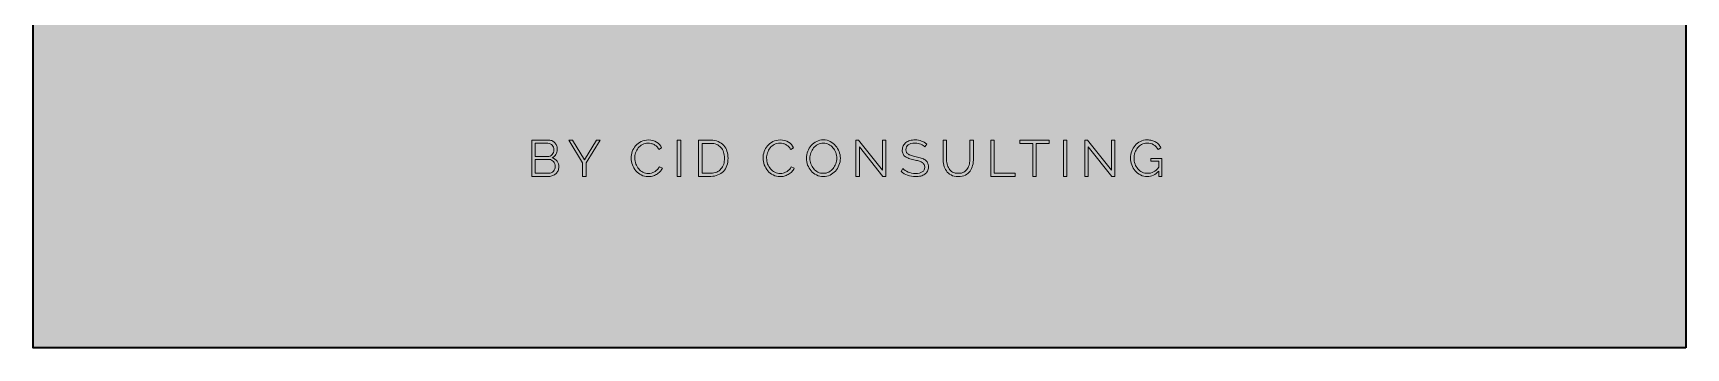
# Model space of a CAD drawing. Header units: centimetres. Extents: x -8 to 123, y -18 to 6.
# Drawn here: x 77.89 to 90.87, y -10.38 to -7.92 of the extents above; entities that cross this region are included whole.
import ezdxf

# ---------------------------------------------------------------- set-up
doc = ezdxf.new("R2010")
doc.units = ezdxf.units.CM
doc.header["$MEASUREMENT"] = 0
doc.layers.add('Layer 1', color=7, linetype='Continuous', lineweight=0)

# ---------------------------------------------------------------- blocks, each defined once
blk = doc.blocks.new('Block_22')
at = {"layer": 'Layer 1', "true_color": 0xf8f8f8, "transparency": 33554687}
h = blk.add_hatch(color=7, dxfattribs=at)
h.dxf.hatch_style = 2
edge = h.paths.add_edge_path()
edge.add_spline(control_points=[(81.99, -8.962), (81.99, -8.955), (81.989, -8.948), (81.987, -8.942), (81.984, -8.935), (81.981, -8.929), (81.976, -8.924), (81.972, -8.919), (81.967, -8.915), (81.961, -8.912), (81.955, -8.909), (81.948, -8.908), (81.941, -8.908), (81.941, -8.908), (81.833, -8.908), (81.833, -8.908), (81.833, -8.908), (81.833, -9.015), (81.833, -9.015), (81.833, -9.015), (81.939, -9.015), (81.939, -9.015), (81.946, -9.015), (81.953, -9.014), (81.959, -9.011), (81.965, -9.008), (81.971, -9.004), (81.975, -8.999), (81.98, -8.994), (81.984, -8.988), (81.986, -8.982), (81.989, -8.975), (81.99, -8.969), (81.99, -8.962)], knot_values=[0, 0, 0, 0, 1, 1, 1, 2, 2, 2, 3, 3, 3, 4, 4, 4, 5, 5, 5, 6, 6, 6, 7, 7, 7, 8, 8, 8, 9, 9, 9, 10, 10, 10, 11, 11, 11, 11], degree=3, periodic=0)
edge = h.paths.add_edge_path()
edge.add_spline(control_points=[(81.833, -8.78), (81.833, -8.78), (81.833, -8.885), (81.833, -8.885), (81.833, -8.885), (81.93, -8.885), (81.93, -8.885), (81.937, -8.885), (81.944, -8.884), (81.95, -8.881), (81.956, -8.878), (81.961, -8.874), (81.965, -8.869), (81.97, -8.864), (81.973, -8.859), (81.975, -8.852), (81.978, -8.846), (81.979, -8.84), (81.979, -8.833), (81.979, -8.826), (81.978, -8.819), (81.976, -8.812), (81.973, -8.806), (81.97, -8.8), (81.966, -8.796), (81.962, -8.791), (81.957, -8.787), (81.951, -8.785), (81.946, -8.782), (81.939, -8.78), (81.933, -8.78), (81.933, -8.78), (81.833, -8.78), (81.833, -8.78)], knot_values=[0, 0, 0, 0, 1, 1, 1, 2, 2, 2, 3, 3, 3, 4, 4, 4, 5, 5, 5, 6, 6, 6, 7, 7, 7, 8, 8, 8, 9, 9, 9, 10, 10, 10, 11, 11, 11, 11], degree=3, periodic=0)
edge = h.paths.add_edge_path()
edge.add_spline(control_points=[(82.018, -8.966), (82.018, -8.977), (82.016, -8.987), (82.012, -8.996), (82.008, -9.005), (82.002, -9.012), (81.995, -9.019), (81.987, -9.026), (81.979, -9.031), (81.969, -9.034), (81.96, -9.038), (81.95, -9.04), (81.939, -9.04), (81.939, -9.04), (81.805, -9.04), (81.805, -9.04), (81.805, -9.04), (81.805, -8.756), (81.805, -8.756), (81.805, -8.756), (81.941, -8.756), (81.941, -8.756), (81.951, -8.756), (81.96, -8.758), (81.968, -8.762), (81.976, -8.767), (81.983, -8.772), (81.989, -8.779), (81.994, -8.786), (81.999, -8.794), (82.002, -8.802), (82.005, -8.811), (82.006, -8.82), (82.006, -8.828), (82.006, -8.843), (82.003, -8.856), (81.995, -8.868), (81.988, -8.88), (81.978, -8.888), (81.965, -8.894), (81.982, -8.899), (81.995, -8.908), (82.004, -8.921), (82.013, -8.934), (82.018, -8.949), (82.018, -8.966)], knot_values=[0, 0, 0, 0, 1, 1, 1, 2, 2, 2, 3, 3, 3, 4, 4, 4, 5, 5, 5, 6, 6, 6, 7, 7, 7, 8, 8, 8, 9, 9, 9, 10, 10, 10, 11, 11, 11, 12, 12, 12, 13, 13, 13, 14, 14, 14, 15, 15, 15, 15], degree=3, periodic=0)
h = blk.add_hatch(color=7, dxfattribs=at)
h.dxf.hatch_style = 2
edge = h.paths.add_edge_path()
edge.add_spline(control_points=[(82.126, -8.756), (82.126, -8.756), (82.219, -8.909), (82.219, -8.909), (82.219, -8.909), (82.313, -8.756), (82.313, -8.756), (82.313, -8.756), (82.343, -8.756), (82.343, -8.756), (82.343, -8.756), (82.233, -8.934), (82.233, -8.934), (82.233, -8.934), (82.233, -9.04), (82.233, -9.04), (82.233, -9.04), (82.205, -9.04), (82.205, -9.04), (82.205, -9.04), (82.205, -8.933), (82.205, -8.933), (82.205, -8.933), (82.096, -8.756), (82.096, -8.756), (82.096, -8.756), (82.126, -8.756), (82.126, -8.756)], knot_values=[0, 0, 0, 0, 1, 1, 1, 2, 2, 2, 3, 3, 3, 4, 4, 4, 5, 5, 5, 6, 6, 6, 7, 7, 7, 8, 8, 8, 9, 9, 9, 9], degree=3, periodic=0)
h = blk.add_hatch(color=7, dxfattribs=at)
h.dxf.hatch_style = 2
edge = h.paths.add_edge_path()
edge.add_spline(control_points=[(82.586, -8.896), (82.586, -8.879), (82.589, -8.862), (82.595, -8.845), (82.601, -8.828), (82.61, -8.813), (82.621, -8.8), (82.633, -8.786), (82.647, -8.775), (82.664, -8.767), (82.68, -8.759), (82.699, -8.754), (82.721, -8.754), (82.746, -8.754), (82.768, -8.76), (82.785, -8.772), (82.803, -8.783), (82.817, -8.798), (82.825, -8.816), (82.825, -8.816), (82.803, -8.83), (82.803, -8.83), (82.798, -8.821), (82.793, -8.813), (82.787, -8.806), (82.78, -8.8), (82.773, -8.795), (82.766, -8.791), (82.758, -8.787), (82.751, -8.784), (82.743, -8.782), (82.735, -8.78), (82.727, -8.78), (82.719, -8.78), (82.702, -8.78), (82.687, -8.783), (82.674, -8.79), (82.661, -8.797), (82.65, -8.806), (82.641, -8.817), (82.632, -8.828), (82.625, -8.841), (82.621, -8.855), (82.616, -8.869), (82.614, -8.883), (82.614, -8.897), (82.614, -8.913), (82.617, -8.928), (82.622, -8.943), (82.628, -8.957), (82.635, -8.97), (82.645, -8.981), (82.654, -8.992), (82.665, -9.001), (82.678, -9.007), (82.691, -9.014), (82.705, -9.017), (82.72, -9.017), (82.728, -9.017), (82.736, -9.016), (82.745, -9.014), (82.753, -9.012), (82.761, -9.009), (82.769, -9.004), (82.777, -9), (82.784, -8.994), (82.791, -8.988), (82.798, -8.981), (82.803, -8.973), (82.808, -8.964), (82.808, -8.964), (82.831, -8.976), (82.831, -8.976), (82.826, -8.987), (82.82, -8.996), (82.812, -9.004), (82.803, -9.012), (82.794, -9.019), (82.784, -9.025), (82.774, -9.03), (82.763, -9.035), (82.752, -9.038), (82.741, -9.041), (82.73, -9.042), (82.719, -9.042), (82.699, -9.042), (82.681, -9.038), (82.665, -9.029), (82.649, -9.021), (82.635, -9.01), (82.623, -8.996), (82.611, -8.982), (82.602, -8.967), (82.596, -8.949), (82.589, -8.932), (82.586, -8.914), (82.586, -8.896)], knot_values=[0, 0, 0, 0, 1, 1, 1, 2, 2, 2, 3, 3, 3, 4, 4, 4, 5, 5, 5, 6, 6, 6, 7, 7, 7, 8, 8, 8, 9, 9, 9, 10, 10, 10, 11, 11, 11, 12, 12, 12, 13, 13, 13, 14, 14, 14, 15, 15, 15, 16, 16, 16, 17, 17, 17, 18, 18, 18, 19, 19, 19, 20, 20, 20, 21, 21, 21, 22, 22, 22, 23, 23, 23, 24, 24, 24, 25, 25, 25, 26, 26, 26, 27, 27, 27, 28, 28, 28, 29, 29, 29, 30, 30, 30, 31, 31, 31, 32, 32, 32, 32], degree=3, periodic=0)
h = blk.add_hatch(color=7, dxfattribs=at)
h.dxf.hatch_style = 2
edge = h.paths.add_edge_path()
edge.add_spline(control_points=[(82.948, -9.04), (82.948, -9.04), (82.948, -8.756), (82.948, -8.756), (82.948, -8.756), (82.975, -8.756), (82.975, -8.756), (82.975, -8.756), (82.975, -9.04), (82.975, -9.04), (82.975, -9.04), (82.948, -9.04), (82.948, -9.04)], knot_values=[0, 0, 0, 0, 1, 1, 1, 2, 2, 2, 3, 3, 3, 4, 4, 4, 4], degree=3, periodic=0)
h = blk.add_hatch(color=7, dxfattribs=at)
h.dxf.hatch_style = 2
edge = h.paths.add_edge_path()
edge.add_spline(control_points=[(83.319, -8.897), (83.319, -8.88), (83.316, -8.865), (83.311, -8.85), (83.307, -8.836), (83.3, -8.824), (83.29, -8.814), (83.281, -8.803), (83.27, -8.795), (83.257, -8.789), (83.243, -8.784), (83.228, -8.781), (83.211, -8.781), (83.211, -8.781), (83.142, -8.781), (83.142, -8.781), (83.142, -8.781), (83.142, -9.015), (83.142, -9.015), (83.142, -9.015), (83.211, -9.015), (83.211, -9.015), (83.228, -9.015), (83.244, -9.012), (83.257, -9.006), (83.271, -9), (83.282, -8.992), (83.291, -8.981), (83.3, -8.971), (83.307, -8.958), (83.312, -8.944), (83.316, -8.93), (83.319, -8.914), (83.319, -8.897)], knot_values=[0, 0, 0, 0, 1, 1, 1, 2, 2, 2, 3, 3, 3, 4, 4, 4, 5, 5, 5, 6, 6, 6, 7, 7, 7, 8, 8, 8, 9, 9, 9, 10, 10, 10, 11, 11, 11, 11], degree=3, periodic=0)
edge = h.paths.add_edge_path()
edge.add_spline(control_points=[(83.115, -9.04), (83.115, -9.04), (83.115, -8.756), (83.115, -8.756), (83.115, -8.756), (83.211, -8.756), (83.211, -8.756), (83.233, -8.756), (83.253, -8.76), (83.27, -8.767), (83.287, -8.775), (83.301, -8.785), (83.313, -8.798), (83.324, -8.81), (83.333, -8.825), (83.338, -8.842), (83.344, -8.86), (83.346, -8.878), (83.346, -8.897), (83.346, -8.919), (83.343, -8.938), (83.337, -8.956), (83.331, -8.973), (83.321, -8.988), (83.31, -9.001), (83.298, -9.013), (83.284, -9.023), (83.267, -9.029), (83.25, -9.036), (83.231, -9.04), (83.211, -9.04), (83.211, -9.04), (83.115, -9.04), (83.115, -9.04)], knot_values=[0, 0, 0, 0, 1, 1, 1, 2, 2, 2, 3, 3, 3, 4, 4, 4, 5, 5, 5, 6, 6, 6, 7, 7, 7, 8, 8, 8, 9, 9, 9, 10, 10, 10, 11, 11, 11, 11], degree=3, periodic=0)
h = blk.add_hatch(color=7, dxfattribs=at)
h.dxf.hatch_style = 2
edge = h.paths.add_edge_path()
edge.add_spline(control_points=[(83.621, -8.896), (83.621, -8.879), (83.624, -8.862), (83.63, -8.845), (83.636, -8.828), (83.645, -8.813), (83.656, -8.8), (83.668, -8.786), (83.682, -8.775), (83.699, -8.767), (83.716, -8.759), (83.735, -8.754), (83.756, -8.754), (83.781, -8.754), (83.803, -8.76), (83.821, -8.772), (83.838, -8.783), (83.852, -8.798), (83.86, -8.816), (83.86, -8.816), (83.838, -8.83), (83.838, -8.83), (83.834, -8.821), (83.828, -8.813), (83.822, -8.806), (83.815, -8.8), (83.808, -8.795), (83.801, -8.791), (83.794, -8.787), (83.786, -8.784), (83.778, -8.782), (83.77, -8.78), (83.762, -8.78), (83.754, -8.78), (83.737, -8.78), (83.722, -8.783), (83.709, -8.79), (83.696, -8.797), (83.685, -8.806), (83.676, -8.817), (83.667, -8.828), (83.661, -8.841), (83.656, -8.855), (83.651, -8.869), (83.649, -8.883), (83.649, -8.897), (83.649, -8.913), (83.652, -8.928), (83.657, -8.943), (83.663, -8.957), (83.67, -8.97), (83.68, -8.981), (83.689, -8.992), (83.7, -9.001), (83.713, -9.007), (83.726, -9.014), (83.74, -9.017), (83.755, -9.017), (83.763, -9.017), (83.772, -9.016), (83.78, -9.014), (83.788, -9.012), (83.797, -9.009), (83.804, -9.004), (83.812, -9), (83.819, -8.994), (83.826, -8.988), (83.833, -8.981), (83.838, -8.973), (83.843, -8.964), (83.843, -8.964), (83.866, -8.976), (83.866, -8.976), (83.862, -8.987), (83.855, -8.996), (83.847, -9.004), (83.839, -9.012), (83.829, -9.019), (83.819, -9.025), (83.809, -9.03), (83.798, -9.035), (83.787, -9.038), (83.776, -9.041), (83.765, -9.042), (83.754, -9.042), (83.734, -9.042), (83.717, -9.038), (83.7, -9.029), (83.684, -9.021), (83.67, -9.01), (83.658, -8.996), (83.647, -8.982), (83.638, -8.967), (83.631, -8.949), (83.625, -8.932), (83.621, -8.914), (83.621, -8.896)], knot_values=[0, 0, 0, 0, 1, 1, 1, 2, 2, 2, 3, 3, 3, 4, 4, 4, 5, 5, 5, 6, 6, 6, 7, 7, 7, 8, 8, 8, 9, 9, 9, 10, 10, 10, 11, 11, 11, 12, 12, 12, 13, 13, 13, 14, 14, 14, 15, 15, 15, 16, 16, 16, 17, 17, 17, 18, 18, 18, 19, 19, 19, 20, 20, 20, 21, 21, 21, 22, 22, 22, 23, 23, 23, 24, 24, 24, 25, 25, 25, 26, 26, 26, 27, 27, 27, 28, 28, 28, 29, 29, 29, 30, 30, 30, 31, 31, 31, 32, 32, 32, 32], degree=3, periodic=0)
h = blk.add_hatch(color=7, dxfattribs=at)
h.dxf.hatch_style = 2
edge = h.paths.add_edge_path()
edge.add_spline(control_points=[(83.989, -8.898), (83.989, -8.913), (83.992, -8.928), (83.997, -8.942), (84.002, -8.957), (84.009, -8.969), (84.019, -8.98), (84.028, -8.991), (84.039, -9), (84.052, -9.007), (84.065, -9.013), (84.079, -9.016), (84.095, -9.016), (84.111, -9.016), (84.125, -9.013), (84.138, -9.006), (84.151, -8.999), (84.162, -8.99), (84.171, -8.979), (84.18, -8.968), (84.187, -8.955), (84.192, -8.941), (84.197, -8.927), (84.2, -8.912), (84.2, -8.898), (84.2, -8.882), (84.197, -8.868), (84.192, -8.853), (84.187, -8.839), (84.179, -8.826), (84.17, -8.816), (84.161, -8.805), (84.15, -8.796), (84.137, -8.789), (84.124, -8.783), (84.11, -8.78), (84.095, -8.78), (84.079, -8.78), (84.064, -8.783), (84.051, -8.79), (84.038, -8.797), (84.027, -8.806), (84.018, -8.817), (84.009, -8.828), (84.002, -8.841), (83.997, -8.855), (83.992, -8.869), (83.989, -8.883), (83.989, -8.898)], knot_values=[0, 0, 0, 0, 1, 1, 1, 2, 2, 2, 3, 3, 3, 4, 4, 4, 5, 5, 5, 6, 6, 6, 7, 7, 7, 8, 8, 8, 9, 9, 9, 10, 10, 10, 11, 11, 11, 12, 12, 12, 13, 13, 13, 14, 14, 14, 15, 15, 15, 16, 16, 16, 16], degree=3, periodic=0)
edge = h.paths.add_edge_path()
edge.add_spline(control_points=[(84.095, -9.042), (84.075, -9.042), (84.057, -9.038), (84.04, -9.029), (84.024, -9.021), (84.01, -9.01), (83.998, -8.997), (83.987, -8.984), (83.978, -8.968), (83.971, -8.951), (83.965, -8.934), (83.962, -8.916), (83.962, -8.898), (83.962, -8.879), (83.965, -8.861), (83.972, -8.843), (83.979, -8.826), (83.988, -8.811), (84, -8.798), (84.012, -8.784), (84.026, -8.774), (84.042, -8.766), (84.058, -8.758), (84.076, -8.754), (84.095, -8.754), (84.115, -8.754), (84.133, -8.758), (84.149, -8.767), (84.165, -8.775), (84.179, -8.786), (84.191, -8.8), (84.203, -8.813), (84.212, -8.829), (84.218, -8.846), (84.224, -8.863), (84.228, -8.88), (84.228, -8.898), (84.228, -8.917), (84.224, -8.935), (84.217, -8.953), (84.211, -8.97), (84.201, -8.985), (84.189, -8.998), (84.178, -9.011), (84.163, -9.022), (84.147, -9.03), (84.131, -9.038), (84.113, -9.042), (84.095, -9.042)], knot_values=[0, 0, 0, 0, 1, 1, 1, 2, 2, 2, 3, 3, 3, 4, 4, 4, 5, 5, 5, 6, 6, 6, 7, 7, 7, 8, 8, 8, 9, 9, 9, 10, 10, 10, 11, 11, 11, 12, 12, 12, 13, 13, 13, 14, 14, 14, 15, 15, 15, 16, 16, 16, 16], degree=3, periodic=0)
h = blk.add_hatch(color=7, dxfattribs=at)
h.dxf.hatch_style = 2
edge = h.paths.add_edge_path()
edge.add_spline(control_points=[(84.377, -8.808), (84.377, -8.808), (84.377, -9.04), (84.377, -9.04), (84.377, -9.04), (84.349, -9.04), (84.349, -9.04), (84.349, -9.04), (84.349, -8.756), (84.349, -8.756), (84.349, -8.756), (84.371, -8.756), (84.371, -8.756), (84.371, -8.756), (84.559, -8.992), (84.559, -8.992), (84.559, -8.992), (84.559, -8.756), (84.559, -8.756), (84.559, -8.756), (84.586, -8.756), (84.586, -8.756), (84.586, -8.756), (84.586, -9.04), (84.586, -9.04), (84.586, -9.04), (84.562, -9.04), (84.562, -9.04), (84.562, -9.04), (84.377, -8.808), (84.377, -8.808)], knot_values=[0, 0, 0, 0, 1, 1, 1, 2, 2, 2, 3, 3, 3, 4, 4, 4, 5, 5, 5, 6, 6, 6, 7, 7, 7, 8, 8, 8, 9, 9, 9, 10, 10, 10, 10], degree=3, periodic=0)
h = blk.add_hatch(color=7, dxfattribs=at)
h.dxf.hatch_style = 2
edge = h.paths.add_edge_path()
edge.add_spline(control_points=[(84.892, -8.809), (84.884, -8.8), (84.874, -8.793), (84.86, -8.787), (84.847, -8.782), (84.832, -8.779), (84.815, -8.779), (84.79, -8.779), (84.771, -8.784), (84.76, -8.793), (84.748, -8.802), (84.743, -8.815), (84.743, -8.832), (84.743, -8.84), (84.744, -8.847), (84.747, -8.852), (84.75, -8.858), (84.755, -8.863), (84.762, -8.867), (84.768, -8.871), (84.776, -8.874), (84.786, -8.877), (84.796, -8.88), (84.808, -8.883), (84.822, -8.886), (84.837, -8.889), (84.851, -8.893), (84.863, -8.896), (84.875, -8.9), (84.885, -8.905), (84.893, -8.911), (84.902, -8.917), (84.908, -8.925), (84.913, -8.933), (84.917, -8.942), (84.92, -8.953), (84.92, -8.965), (84.92, -8.978), (84.917, -8.99), (84.912, -8.999), (84.907, -9.009), (84.9, -9.017), (84.891, -9.023), (84.882, -9.03), (84.871, -9.034), (84.859, -9.037), (84.846, -9.04), (84.832, -9.042), (84.818, -9.042), (84.773, -9.042), (84.735, -9.028), (84.704, -9.001), (84.704, -9.001), (84.718, -8.978), (84.718, -8.978), (84.728, -8.989), (84.742, -8.998), (84.759, -9.006), (84.777, -9.013), (84.797, -9.017), (84.818, -9.017), (84.841, -9.017), (84.859, -9.013), (84.871, -9.005), (84.884, -8.997), (84.89, -8.985), (84.89, -8.968), (84.89, -8.959), (84.889, -8.952), (84.885, -8.946), (84.881, -8.94), (84.876, -8.935), (84.869, -8.93), (84.862, -8.926), (84.853, -8.922), (84.842, -8.919), (84.831, -8.916), (84.819, -8.913), (84.805, -8.909), (84.79, -8.906), (84.777, -8.902), (84.765, -8.899), (84.754, -8.895), (84.745, -8.89), (84.737, -8.885), (84.73, -8.879), (84.724, -8.872), (84.72, -8.864), (84.716, -8.857), (84.714, -8.847), (84.714, -8.835), (84.714, -8.822), (84.717, -8.811), (84.722, -8.801), (84.727, -8.79), (84.734, -8.782), (84.743, -8.775), (84.751, -8.768), (84.762, -8.763), (84.774, -8.759), (84.787, -8.756), (84.8, -8.754), (84.815, -8.754), (84.834, -8.754), (84.851, -8.757), (84.866, -8.763), (84.88, -8.768), (84.894, -8.776), (84.906, -8.787), (84.906, -8.787), (84.892, -8.809), (84.892, -8.809)], knot_values=[0, 0, 0, 0, 1, 1, 1, 2, 2, 2, 3, 3, 3, 4, 4, 4, 5, 5, 5, 6, 6, 6, 7, 7, 7, 8, 8, 8, 9, 9, 9, 10, 10, 10, 11, 11, 11, 12, 12, 12, 13, 13, 13, 14, 14, 14, 15, 15, 15, 16, 16, 16, 17, 17, 17, 18, 18, 18, 19, 19, 19, 20, 20, 20, 21, 21, 21, 22, 22, 22, 23, 23, 23, 24, 24, 24, 25, 25, 25, 26, 26, 26, 27, 27, 27, 28, 28, 28, 29, 29, 29, 30, 30, 30, 31, 31, 31, 32, 32, 32, 33, 33, 33, 34, 34, 34, 35, 35, 35, 36, 36, 36, 37, 37, 37, 37], degree=3, periodic=0)
h = blk.add_hatch(color=7, dxfattribs=at)
h.dxf.hatch_style = 2
edge = h.paths.add_edge_path()
edge.add_spline(control_points=[(85.153, -9.016), (85.171, -9.016), (85.186, -9.013), (85.197, -9.006), (85.209, -8.999), (85.219, -8.991), (85.226, -8.979), (85.233, -8.968), (85.238, -8.956), (85.241, -8.942), (85.243, -8.928), (85.245, -8.913), (85.245, -8.899), (85.245, -8.899), (85.245, -8.756), (85.245, -8.756), (85.245, -8.756), (85.273, -8.756), (85.273, -8.756), (85.273, -8.756), (85.273, -8.899), (85.273, -8.899), (85.273, -8.918), (85.271, -8.936), (85.266, -8.954), (85.262, -8.971), (85.255, -8.986), (85.246, -8.999), (85.236, -9.012), (85.224, -9.022), (85.209, -9.03), (85.194, -9.038), (85.175, -9.042), (85.153, -9.042), (85.131, -9.042), (85.112, -9.038), (85.097, -9.029), (85.081, -9.021), (85.069, -9.011), (85.06, -8.997), (85.05, -8.984), (85.044, -8.969), (85.04, -8.952), (85.036, -8.935), (85.034, -8.917), (85.034, -8.899), (85.034, -8.899), (85.034, -8.756), (85.034, -8.756), (85.034, -8.756), (85.061, -8.756), (85.061, -8.756), (85.061, -8.756), (85.061, -8.899), (85.061, -8.899), (85.061, -8.914), (85.063, -8.928), (85.066, -8.943), (85.069, -8.957), (85.074, -8.969), (85.081, -8.98), (85.088, -8.991), (85.097, -9), (85.109, -9.006), (85.121, -9.013), (85.135, -9.016), (85.153, -9.016)], knot_values=[0, 0, 0, 0, 1, 1, 1, 2, 2, 2, 3, 3, 3, 4, 4, 4, 5, 5, 5, 6, 6, 6, 7, 7, 7, 8, 8, 8, 9, 9, 9, 10, 10, 10, 11, 11, 11, 12, 12, 12, 13, 13, 13, 14, 14, 14, 15, 15, 15, 16, 16, 16, 17, 17, 17, 18, 18, 18, 19, 19, 19, 20, 20, 20, 21, 21, 21, 22, 22, 22, 22], degree=3, periodic=0)
h = blk.add_hatch(color=7, dxfattribs=at)
h.dxf.hatch_style = 2
edge = h.paths.add_edge_path()
edge.add_spline(control_points=[(85.408, -9.04), (85.408, -9.04), (85.408, -8.756), (85.408, -8.756), (85.408, -8.756), (85.435, -8.756), (85.435, -8.756), (85.435, -8.756), (85.435, -9.015), (85.435, -9.015), (85.435, -9.015), (85.599, -9.015), (85.599, -9.015), (85.599, -9.015), (85.599, -9.04), (85.599, -9.04), (85.599, -9.04), (85.408, -9.04), (85.408, -9.04)], knot_values=[0, 0, 0, 0, 1, 1, 1, 2, 2, 2, 3, 3, 3, 4, 4, 4, 5, 5, 5, 6, 6, 6, 6], degree=3, periodic=0)
h = blk.add_hatch(color=7, dxfattribs=at)
h.dxf.hatch_style = 2
edge = h.paths.add_edge_path()
edge.add_spline(control_points=[(85.867, -8.781), (85.867, -8.781), (85.766, -8.781), (85.766, -8.781), (85.766, -8.781), (85.766, -9.04), (85.766, -9.04), (85.766, -9.04), (85.738, -9.04), (85.738, -9.04), (85.738, -9.04), (85.738, -8.781), (85.738, -8.781), (85.738, -8.781), (85.637, -8.781), (85.637, -8.781), (85.637, -8.781), (85.637, -8.756), (85.637, -8.756), (85.637, -8.756), (85.867, -8.756), (85.867, -8.756), (85.867, -8.756), (85.867, -8.781), (85.867, -8.781)], knot_values=[0, 0, 0, 0, 1, 1, 1, 2, 2, 2, 3, 3, 3, 4, 4, 4, 5, 5, 5, 6, 6, 6, 7, 7, 7, 8, 8, 8, 8], degree=3, periodic=0)
h = blk.add_hatch(color=7, dxfattribs=at)
h.dxf.hatch_style = 2
edge = h.paths.add_edge_path()
edge.add_spline(control_points=[(85.979, -9.04), (85.979, -9.04), (85.979, -8.756), (85.979, -8.756), (85.979, -8.756), (86.006, -8.756), (86.006, -8.756), (86.006, -8.756), (86.006, -9.04), (86.006, -9.04), (86.006, -9.04), (85.979, -9.04), (85.979, -9.04)], knot_values=[0, 0, 0, 0, 1, 1, 1, 2, 2, 2, 3, 3, 3, 4, 4, 4, 4], degree=3, periodic=0)
h = blk.add_hatch(color=7, dxfattribs=at)
h.dxf.hatch_style = 2
edge = h.paths.add_edge_path()
edge.add_spline(control_points=[(86.174, -8.808), (86.174, -8.808), (86.174, -9.04), (86.174, -9.04), (86.174, -9.04), (86.146, -9.04), (86.146, -9.04), (86.146, -9.04), (86.146, -8.756), (86.146, -8.756), (86.146, -8.756), (86.168, -8.756), (86.168, -8.756), (86.168, -8.756), (86.355, -8.992), (86.355, -8.992), (86.355, -8.992), (86.355, -8.756), (86.355, -8.756), (86.355, -8.756), (86.383, -8.756), (86.383, -8.756), (86.383, -8.756), (86.383, -9.04), (86.383, -9.04), (86.383, -9.04), (86.359, -9.04), (86.359, -9.04), (86.359, -9.04), (86.174, -8.808), (86.174, -8.808)], knot_values=[0, 0, 0, 0, 1, 1, 1, 2, 2, 2, 3, 3, 3, 4, 4, 4, 5, 5, 5, 6, 6, 6, 7, 7, 7, 8, 8, 8, 9, 9, 9, 10, 10, 10, 10], degree=3, periodic=0)
h = blk.add_hatch(color=7, dxfattribs=at)
h.dxf.hatch_style = 2
edge = h.paths.add_edge_path()
edge.add_spline(control_points=[(86.728, -8.998), (86.702, -9.027), (86.671, -9.042), (86.637, -9.042), (86.618, -9.042), (86.601, -9.037), (86.584, -9.029), (86.568, -9.021), (86.554, -9.01), (86.542, -8.996), (86.531, -8.983), (86.521, -8.967), (86.515, -8.95), (86.508, -8.933), (86.505, -8.916), (86.505, -8.897), (86.505, -8.879), (86.508, -8.86), (86.515, -8.843), (86.521, -8.826), (86.53, -8.811), (86.542, -8.797), (86.553, -8.784), (86.567, -8.774), (86.583, -8.766), (86.599, -8.758), (86.617, -8.754), (86.636, -8.754), (86.65, -8.754), (86.662, -8.756), (86.673, -8.759), (86.685, -8.762), (86.695, -8.766), (86.704, -8.771), (86.713, -8.777), (86.721, -8.783), (86.727, -8.791), (86.734, -8.799), (86.739, -8.807), (86.744, -8.816), (86.744, -8.816), (86.722, -8.83), (86.722, -8.83), (86.713, -8.813), (86.701, -8.8), (86.686, -8.792), (86.671, -8.783), (86.654, -8.779), (86.635, -8.779), (86.62, -8.779), (86.605, -8.783), (86.593, -8.789), (86.58, -8.796), (86.569, -8.805), (86.56, -8.816), (86.552, -8.827), (86.545, -8.839), (86.54, -8.854), (86.535, -8.868), (86.533, -8.883), (86.533, -8.898), (86.533, -8.914), (86.535, -8.929), (86.541, -8.943), (86.546, -8.958), (86.554, -8.97), (86.563, -8.981), (86.573, -8.992), (86.584, -9), (86.597, -9.007), (86.61, -9.013), (86.624, -9.016), (86.639, -9.016), (86.656, -9.016), (86.671, -9.013), (86.686, -9.005), (86.7, -8.997), (86.714, -8.986), (86.728, -8.969), (86.728, -8.969), (86.728, -8.922), (86.728, -8.922), (86.728, -8.922), (86.665, -8.922), (86.665, -8.922), (86.665, -8.922), (86.665, -8.9), (86.665, -8.9), (86.665, -8.9), (86.752, -8.9), (86.752, -8.9), (86.752, -8.9), (86.752, -9.04), (86.752, -9.04), (86.752, -9.04), (86.728, -9.04), (86.728, -9.04), (86.728, -9.04), (86.728, -8.998), (86.728, -8.998)], knot_values=[0, 0, 0, 0, 1, 1, 1, 2, 2, 2, 3, 3, 3, 4, 4, 4, 5, 5, 5, 6, 6, 6, 7, 7, 7, 8, 8, 8, 9, 9, 9, 10, 10, 10, 11, 11, 11, 12, 12, 12, 13, 13, 13, 14, 14, 14, 15, 15, 15, 16, 16, 16, 17, 17, 17, 18, 18, 18, 19, 19, 19, 20, 20, 20, 21, 21, 21, 22, 22, 22, 23, 23, 23, 24, 24, 24, 25, 25, 25, 26, 26, 26, 27, 27, 27, 28, 28, 28, 29, 29, 29, 30, 30, 30, 31, 31, 31, 32, 32, 32, 33, 33, 33, 33], degree=3, periodic=0)
at = {"layer": 'Layer 1'}
for points, knots in [([(82.018, -8.966), (82.018, -8.977), (82.016, -8.987), (82.012, -8.996), (82.008, -9.005), (82.002, -9.012), (81.995, -9.019), (81.987, -9.026), (81.979, -9.031), (81.969, -9.034), (81.96, -9.038), (81.95, -9.04), (81.939, -9.04), (81.939, -9.04), (81.805, -9.04), (81.805, -9.04), (81.805, -9.04), (81.805, -8.756), (81.805, -8.756), (81.805, -8.756), (81.941, -8.756), (81.941, -8.756), (81.951, -8.756), (81.96, -8.758), (81.968, -8.762), (81.976, -8.767), (81.983, -8.772), (81.989, -8.779), (81.994, -8.786), (81.999, -8.794), (82.002, -8.802), (82.005, -8.811), (82.006, -8.82), (82.006, -8.828), (82.006, -8.843), (82.003, -8.856), (81.995, -8.868), (81.988, -8.88), (81.978, -8.888), (81.965, -8.894), (81.982, -8.899), (81.995, -8.908), (82.004, -8.921), (82.013, -8.934), (82.018, -8.949), (82.018, -8.966)], [0, 0, 0, 0, 1, 1, 1, 2, 2, 2, 3, 3, 3, 4, 4, 4, 5, 5, 5, 6, 6, 6, 7, 7, 7, 8, 8, 8, 9, 9, 9, 10, 10, 10, 11, 11, 11, 12, 12, 12, 13, 13, 13, 14, 14, 14, 15, 15, 15, 15]), ([(81.833, -8.78), (81.833, -8.78), (81.833, -8.885), (81.833, -8.885), (81.833, -8.885), (81.93, -8.885), (81.93, -8.885), (81.937, -8.885), (81.944, -8.884), (81.95, -8.881), (81.956, -8.878), (81.961, -8.874), (81.965, -8.869), (81.97, -8.864), (81.973, -8.859), (81.975, -8.852), (81.978, -8.846), (81.979, -8.84), (81.979, -8.833), (81.979, -8.826), (81.978, -8.819), (81.976, -8.812), (81.973, -8.806), (81.97, -8.8), (81.966, -8.796), (81.962, -8.791), (81.957, -8.787), (81.951, -8.785), (81.946, -8.782), (81.939, -8.78), (81.933, -8.78), (81.933, -8.78), (81.833, -8.78), (81.833, -8.78)], [0, 0, 0, 0, 1, 1, 1, 2, 2, 2, 3, 3, 3, 4, 4, 4, 5, 5, 5, 6, 6, 6, 7, 7, 7, 8, 8, 8, 9, 9, 9, 10, 10, 10, 11, 11, 11, 11]), ([(82.126, -8.756), (82.126, -8.756), (82.219, -8.909), (82.219, -8.909), (82.219, -8.909), (82.313, -8.756), (82.313, -8.756), (82.313, -8.756), (82.343, -8.756), (82.343, -8.756), (82.343, -8.756), (82.233, -8.934), (82.233, -8.934), (82.233, -8.934), (82.233, -9.04), (82.233, -9.04), (82.233, -9.04), (82.205, -9.04), (82.205, -9.04), (82.205, -9.04), (82.205, -8.933), (82.205, -8.933), (82.205, -8.933), (82.096, -8.756), (82.096, -8.756), (82.096, -8.756), (82.126, -8.756), (82.126, -8.756)], [0, 0, 0, 0, 1, 1, 1, 2, 2, 2, 3, 3, 3, 4, 4, 4, 5, 5, 5, 6, 6, 6, 7, 7, 7, 8, 8, 8, 9, 9, 9, 9]), ([(82.586, -8.896), (82.586, -8.879), (82.589, -8.862), (82.595, -8.845), (82.601, -8.828), (82.61, -8.813), (82.621, -8.8), (82.633, -8.786), (82.647, -8.775), (82.664, -8.767), (82.68, -8.759), (82.699, -8.754), (82.721, -8.754), (82.746, -8.754), (82.768, -8.76), (82.785, -8.772), (82.803, -8.783), (82.817, -8.798), (82.825, -8.816), (82.825, -8.816), (82.803, -8.83), (82.803, -8.83), (82.798, -8.821), (82.793, -8.813), (82.787, -8.806), (82.78, -8.8), (82.773, -8.795), (82.766, -8.791), (82.758, -8.787), (82.751, -8.784), (82.743, -8.782), (82.735, -8.78), (82.727, -8.78), (82.719, -8.78), (82.702, -8.78), (82.687, -8.783), (82.674, -8.79), (82.661, -8.797), (82.65, -8.806), (82.641, -8.817), (82.632, -8.828), (82.625, -8.841), (82.621, -8.855), (82.616, -8.869), (82.614, -8.883), (82.614, -8.897), (82.614, -8.913), (82.617, -8.928), (82.622, -8.943), (82.628, -8.957), (82.635, -8.97), (82.645, -8.981), (82.654, -8.992), (82.665, -9.001), (82.678, -9.007), (82.691, -9.014), (82.705, -9.017), (82.72, -9.017), (82.728, -9.017), (82.736, -9.016), (82.745, -9.014), (82.753, -9.012), (82.761, -9.009), (82.769, -9.004), (82.777, -9), (82.784, -8.994), (82.791, -8.988), (82.798, -8.981), (82.803, -8.973), (82.808, -8.964), (82.808, -8.964), (82.831, -8.976), (82.831, -8.976), (82.826, -8.987), (82.82, -8.996), (82.812, -9.004), (82.803, -9.012), (82.794, -9.019), (82.784, -9.025), (82.774, -9.03), (82.763, -9.035), (82.752, -9.038), (82.741, -9.041), (82.73, -9.042), (82.719, -9.042), (82.699, -9.042), (82.681, -9.038), (82.665, -9.029), (82.649, -9.021), (82.635, -9.01), (82.623, -8.996), (82.611, -8.982), (82.602, -8.967), (82.596, -8.949), (82.589, -8.932), (82.586, -8.914), (82.586, -8.896)], [0, 0, 0, 0, 1, 1, 1, 2, 2, 2, 3, 3, 3, 4, 4, 4, 5, 5, 5, 6, 6, 6, 7, 7, 7, 8, 8, 8, 9, 9, 9, 10, 10, 10, 11, 11, 11, 12, 12, 12, 13, 13, 13, 14, 14, 14, 15, 15, 15, 16, 16, 16, 17, 17, 17, 18, 18, 18, 19, 19, 19, 20, 20, 20, 21, 21, 21, 22, 22, 22, 23, 23, 23, 24, 24, 24, 25, 25, 25, 26, 26, 26, 27, 27, 27, 28, 28, 28, 29, 29, 29, 30, 30, 30, 31, 31, 31, 32, 32, 32, 32]), ([(82.948, -9.04), (82.948, -9.04), (82.948, -8.756), (82.948, -8.756), (82.948, -8.756), (82.975, -8.756), (82.975, -8.756), (82.975, -8.756), (82.975, -9.04), (82.975, -9.04), (82.975, -9.04), (82.948, -9.04), (82.948, -9.04)], [0, 0, 0, 0, 1, 1, 1, 2, 2, 2, 3, 3, 3, 4, 4, 4, 4]), ([(83.115, -9.04), (83.115, -9.04), (83.115, -8.756), (83.115, -8.756), (83.115, -8.756), (83.211, -8.756), (83.211, -8.756), (83.233, -8.756), (83.253, -8.76), (83.27, -8.767), (83.287, -8.775), (83.301, -8.785), (83.313, -8.798), (83.324, -8.81), (83.333, -8.825), (83.338, -8.842), (83.344, -8.86), (83.346, -8.878), (83.346, -8.897), (83.346, -8.919), (83.343, -8.938), (83.337, -8.956), (83.331, -8.973), (83.321, -8.988), (83.31, -9.001), (83.298, -9.013), (83.284, -9.023), (83.267, -9.029), (83.25, -9.036), (83.231, -9.04), (83.211, -9.04), (83.211, -9.04), (83.115, -9.04), (83.115, -9.04)], [0, 0, 0, 0, 1, 1, 1, 2, 2, 2, 3, 3, 3, 4, 4, 4, 5, 5, 5, 6, 6, 6, 7, 7, 7, 8, 8, 8, 9, 9, 9, 10, 10, 10, 11, 11, 11, 11]), ([(83.319, -8.897), (83.319, -8.88), (83.316, -8.865), (83.311, -8.85), (83.307, -8.836), (83.3, -8.824), (83.29, -8.814), (83.281, -8.803), (83.27, -8.795), (83.257, -8.789), (83.243, -8.784), (83.228, -8.781), (83.211, -8.781), (83.211, -8.781), (83.142, -8.781), (83.142, -8.781), (83.142, -8.781), (83.142, -9.015), (83.142, -9.015), (83.142, -9.015), (83.211, -9.015), (83.211, -9.015), (83.228, -9.015), (83.244, -9.012), (83.257, -9.006), (83.271, -9), (83.282, -8.992), (83.291, -8.981), (83.3, -8.971), (83.307, -8.958), (83.312, -8.944), (83.316, -8.93), (83.319, -8.914), (83.319, -8.897)], [0, 0, 0, 0, 1, 1, 1, 2, 2, 2, 3, 3, 3, 4, 4, 4, 5, 5, 5, 6, 6, 6, 7, 7, 7, 8, 8, 8, 9, 9, 9, 10, 10, 10, 11, 11, 11, 11]), ([(83.621, -8.896), (83.621, -8.879), (83.624, -8.862), (83.63, -8.845), (83.636, -8.828), (83.645, -8.813), (83.656, -8.8), (83.668, -8.786), (83.682, -8.775), (83.699, -8.767), (83.716, -8.759), (83.735, -8.754), (83.756, -8.754), (83.781, -8.754), (83.803, -8.76), (83.821, -8.772), (83.838, -8.783), (83.852, -8.798), (83.86, -8.816), (83.86, -8.816), (83.838, -8.83), (83.838, -8.83), (83.834, -8.821), (83.828, -8.813), (83.822, -8.806), (83.815, -8.8), (83.808, -8.795), (83.801, -8.791), (83.794, -8.787), (83.786, -8.784), (83.778, -8.782), (83.77, -8.78), (83.762, -8.78), (83.754, -8.78), (83.737, -8.78), (83.722, -8.783), (83.709, -8.79), (83.696, -8.797), (83.685, -8.806), (83.676, -8.817), (83.667, -8.828), (83.661, -8.841), (83.656, -8.855), (83.651, -8.869), (83.649, -8.883), (83.649, -8.897), (83.649, -8.913), (83.652, -8.928), (83.657, -8.943), (83.663, -8.957), (83.67, -8.97), (83.68, -8.981), (83.689, -8.992), (83.7, -9.001), (83.713, -9.007), (83.726, -9.014), (83.74, -9.017), (83.755, -9.017), (83.763, -9.017), (83.772, -9.016), (83.78, -9.014), (83.788, -9.012), (83.797, -9.009), (83.804, -9.004), (83.812, -9), (83.819, -8.994), (83.826, -8.988), (83.833, -8.981), (83.838, -8.973), (83.843, -8.964), (83.843, -8.964), (83.866, -8.976), (83.866, -8.976), (83.862, -8.987), (83.855, -8.996), (83.847, -9.004), (83.839, -9.012), (83.829, -9.019), (83.819, -9.025), (83.809, -9.03), (83.798, -9.035), (83.787, -9.038), (83.776, -9.041), (83.765, -9.042), (83.754, -9.042), (83.734, -9.042), (83.717, -9.038), (83.7, -9.029), (83.684, -9.021), (83.67, -9.01), (83.658, -8.996), (83.647, -8.982), (83.638, -8.967), (83.631, -8.949), (83.625, -8.932), (83.621, -8.914), (83.621, -8.896)], [0, 0, 0, 0, 1, 1, 1, 2, 2, 2, 3, 3, 3, 4, 4, 4, 5, 5, 5, 6, 6, 6, 7, 7, 7, 8, 8, 8, 9, 9, 9, 10, 10, 10, 11, 11, 11, 12, 12, 12, 13, 13, 13, 14, 14, 14, 15, 15, 15, 16, 16, 16, 17, 17, 17, 18, 18, 18, 19, 19, 19, 20, 20, 20, 21, 21, 21, 22, 22, 22, 23, 23, 23, 24, 24, 24, 25, 25, 25, 26, 26, 26, 27, 27, 27, 28, 28, 28, 29, 29, 29, 30, 30, 30, 31, 31, 31, 32, 32, 32, 32]), ([(84.095, -9.042), (84.075, -9.042), (84.057, -9.038), (84.04, -9.029), (84.024, -9.021), (84.01, -9.01), (83.998, -8.997), (83.987, -8.984), (83.978, -8.968), (83.971, -8.951), (83.965, -8.934), (83.962, -8.916), (83.962, -8.898), (83.962, -8.879), (83.965, -8.861), (83.972, -8.843), (83.979, -8.826), (83.988, -8.811), (84, -8.798), (84.012, -8.784), (84.026, -8.774), (84.042, -8.766), (84.058, -8.758), (84.076, -8.754), (84.095, -8.754), (84.115, -8.754), (84.133, -8.758), (84.149, -8.767), (84.165, -8.775), (84.179, -8.786), (84.191, -8.8), (84.203, -8.813), (84.212, -8.829), (84.218, -8.846), (84.224, -8.863), (84.228, -8.88), (84.228, -8.898), (84.228, -8.917), (84.224, -8.935), (84.217, -8.953), (84.211, -8.97), (84.201, -8.985), (84.189, -8.998), (84.178, -9.011), (84.163, -9.022), (84.147, -9.03), (84.131, -9.038), (84.113, -9.042), (84.095, -9.042)], [0, 0, 0, 0, 1, 1, 1, 2, 2, 2, 3, 3, 3, 4, 4, 4, 5, 5, 5, 6, 6, 6, 7, 7, 7, 8, 8, 8, 9, 9, 9, 10, 10, 10, 11, 11, 11, 12, 12, 12, 13, 13, 13, 14, 14, 14, 15, 15, 15, 16, 16, 16, 16]), ([(83.989, -8.898), (83.989, -8.913), (83.992, -8.928), (83.997, -8.942), (84.002, -8.957), (84.009, -8.969), (84.019, -8.98), (84.028, -8.991), (84.039, -9), (84.052, -9.007), (84.065, -9.013), (84.079, -9.016), (84.095, -9.016), (84.111, -9.016), (84.125, -9.013), (84.138, -9.006), (84.151, -8.999), (84.162, -8.99), (84.171, -8.979), (84.18, -8.968), (84.187, -8.955), (84.192, -8.941), (84.197, -8.927), (84.2, -8.912), (84.2, -8.898), (84.2, -8.882), (84.197, -8.868), (84.192, -8.853), (84.187, -8.839), (84.179, -8.826), (84.17, -8.816), (84.161, -8.805), (84.15, -8.796), (84.137, -8.789), (84.124, -8.783), (84.11, -8.78), (84.095, -8.78), (84.079, -8.78), (84.064, -8.783), (84.051, -8.79), (84.038, -8.797), (84.027, -8.806), (84.018, -8.817), (84.009, -8.828), (84.002, -8.841), (83.997, -8.855), (83.992, -8.869), (83.989, -8.883), (83.989, -8.898)], [0, 0, 0, 0, 1, 1, 1, 2, 2, 2, 3, 3, 3, 4, 4, 4, 5, 5, 5, 6, 6, 6, 7, 7, 7, 8, 8, 8, 9, 9, 9, 10, 10, 10, 11, 11, 11, 12, 12, 12, 13, 13, 13, 14, 14, 14, 15, 15, 15, 16, 16, 16, 16]), ([(84.377, -8.808), (84.377, -8.808), (84.377, -9.04), (84.377, -9.04), (84.377, -9.04), (84.349, -9.04), (84.349, -9.04), (84.349, -9.04), (84.349, -8.756), (84.349, -8.756), (84.349, -8.756), (84.371, -8.756), (84.371, -8.756), (84.371, -8.756), (84.559, -8.992), (84.559, -8.992), (84.559, -8.992), (84.559, -8.756), (84.559, -8.756), (84.559, -8.756), (84.586, -8.756), (84.586, -8.756), (84.586, -8.756), (84.586, -9.04), (84.586, -9.04), (84.586, -9.04), (84.562, -9.04), (84.562, -9.04), (84.562, -9.04), (84.377, -8.808), (84.377, -8.808)], [0, 0, 0, 0, 1, 1, 1, 2, 2, 2, 3, 3, 3, 4, 4, 4, 5, 5, 5, 6, 6, 6, 7, 7, 7, 8, 8, 8, 9, 9, 9, 10, 10, 10, 10]), ([(84.892, -8.809), (84.884, -8.8), (84.874, -8.793), (84.86, -8.787), (84.847, -8.782), (84.832, -8.779), (84.815, -8.779), (84.79, -8.779), (84.771, -8.784), (84.76, -8.793), (84.748, -8.802), (84.743, -8.815), (84.743, -8.832), (84.743, -8.84), (84.744, -8.847), (84.747, -8.852), (84.75, -8.858), (84.755, -8.863), (84.762, -8.867), (84.768, -8.871), (84.776, -8.874), (84.786, -8.877), (84.796, -8.88), (84.808, -8.883), (84.822, -8.886), (84.837, -8.889), (84.851, -8.893), (84.863, -8.896), (84.875, -8.9), (84.885, -8.905), (84.893, -8.911), (84.902, -8.917), (84.908, -8.925), (84.913, -8.933), (84.917, -8.942), (84.92, -8.953), (84.92, -8.965), (84.92, -8.978), (84.917, -8.99), (84.912, -8.999), (84.907, -9.009), (84.9, -9.017), (84.891, -9.023), (84.882, -9.03), (84.871, -9.034), (84.859, -9.037), (84.846, -9.04), (84.832, -9.042), (84.818, -9.042), (84.773, -9.042), (84.735, -9.028), (84.704, -9.001), (84.704, -9.001), (84.718, -8.978), (84.718, -8.978), (84.728, -8.989), (84.742, -8.998), (84.759, -9.006), (84.777, -9.013), (84.797, -9.017), (84.818, -9.017), (84.841, -9.017), (84.859, -9.013), (84.871, -9.005), (84.884, -8.997), (84.89, -8.985), (84.89, -8.968), (84.89, -8.959), (84.889, -8.952), (84.885, -8.946), (84.881, -8.94), (84.876, -8.935), (84.869, -8.93), (84.862, -8.926), (84.853, -8.922), (84.842, -8.919), (84.831, -8.916), (84.819, -8.913), (84.805, -8.909), (84.79, -8.906), (84.777, -8.902), (84.765, -8.899), (84.754, -8.895), (84.745, -8.89), (84.737, -8.885), (84.73, -8.879), (84.724, -8.872), (84.72, -8.864), (84.716, -8.857), (84.714, -8.847), (84.714, -8.835), (84.714, -8.822), (84.717, -8.811), (84.722, -8.801), (84.727, -8.79), (84.734, -8.782), (84.743, -8.775), (84.751, -8.768), (84.762, -8.763), (84.774, -8.759), (84.787, -8.756), (84.8, -8.754), (84.815, -8.754), (84.834, -8.754), (84.851, -8.757), (84.866, -8.763), (84.88, -8.768), (84.894, -8.776), (84.906, -8.787), (84.906, -8.787), (84.892, -8.809), (84.892, -8.809)], [0, 0, 0, 0, 1, 1, 1, 2, 2, 2, 3, 3, 3, 4, 4, 4, 5, 5, 5, 6, 6, 6, 7, 7, 7, 8, 8, 8, 9, 9, 9, 10, 10, 10, 11, 11, 11, 12, 12, 12, 13, 13, 13, 14, 14, 14, 15, 15, 15, 16, 16, 16, 17, 17, 17, 18, 18, 18, 19, 19, 19, 20, 20, 20, 21, 21, 21, 22, 22, 22, 23, 23, 23, 24, 24, 24, 25, 25, 25, 26, 26, 26, 27, 27, 27, 28, 28, 28, 29, 29, 29, 30, 30, 30, 31, 31, 31, 32, 32, 32, 33, 33, 33, 34, 34, 34, 35, 35, 35, 36, 36, 36, 37, 37, 37, 37]), ([(85.153, -9.016), (85.171, -9.016), (85.186, -9.013), (85.197, -9.006), (85.209, -8.999), (85.219, -8.991), (85.226, -8.979), (85.233, -8.968), (85.238, -8.956), (85.241, -8.942), (85.243, -8.928), (85.245, -8.913), (85.245, -8.899), (85.245, -8.899), (85.245, -8.756), (85.245, -8.756), (85.245, -8.756), (85.273, -8.756), (85.273, -8.756), (85.273, -8.756), (85.273, -8.899), (85.273, -8.899), (85.273, -8.918), (85.271, -8.936), (85.266, -8.954), (85.262, -8.971), (85.255, -8.986), (85.246, -8.999), (85.236, -9.012), (85.224, -9.022), (85.209, -9.03), (85.194, -9.038), (85.175, -9.042), (85.153, -9.042), (85.131, -9.042), (85.112, -9.038), (85.097, -9.029), (85.081, -9.021), (85.069, -9.011), (85.06, -8.997), (85.05, -8.984), (85.044, -8.969), (85.04, -8.952), (85.036, -8.935), (85.034, -8.917), (85.034, -8.899), (85.034, -8.899), (85.034, -8.756), (85.034, -8.756), (85.034, -8.756), (85.061, -8.756), (85.061, -8.756), (85.061, -8.756), (85.061, -8.899), (85.061, -8.899), (85.061, -8.914), (85.063, -8.928), (85.066, -8.943), (85.069, -8.957), (85.074, -8.969), (85.081, -8.98), (85.088, -8.991), (85.097, -9), (85.109, -9.006), (85.121, -9.013), (85.135, -9.016), (85.153, -9.016)], [0, 0, 0, 0, 1, 1, 1, 2, 2, 2, 3, 3, 3, 4, 4, 4, 5, 5, 5, 6, 6, 6, 7, 7, 7, 8, 8, 8, 9, 9, 9, 10, 10, 10, 11, 11, 11, 12, 12, 12, 13, 13, 13, 14, 14, 14, 15, 15, 15, 16, 16, 16, 17, 17, 17, 18, 18, 18, 19, 19, 19, 20, 20, 20, 21, 21, 21, 22, 22, 22, 22]), ([(85.408, -9.04), (85.408, -9.04), (85.408, -8.756), (85.408, -8.756), (85.408, -8.756), (85.435, -8.756), (85.435, -8.756), (85.435, -8.756), (85.435, -9.015), (85.435, -9.015), (85.435, -9.015), (85.599, -9.015), (85.599, -9.015), (85.599, -9.015), (85.599, -9.04), (85.599, -9.04), (85.599, -9.04), (85.408, -9.04), (85.408, -9.04)], [0, 0, 0, 0, 1, 1, 1, 2, 2, 2, 3, 3, 3, 4, 4, 4, 5, 5, 5, 6, 6, 6, 6]), ([(85.867, -8.781), (85.867, -8.781), (85.766, -8.781), (85.766, -8.781), (85.766, -8.781), (85.766, -9.04), (85.766, -9.04), (85.766, -9.04), (85.738, -9.04), (85.738, -9.04), (85.738, -9.04), (85.738, -8.781), (85.738, -8.781), (85.738, -8.781), (85.637, -8.781), (85.637, -8.781), (85.637, -8.781), (85.637, -8.756), (85.637, -8.756), (85.637, -8.756), (85.867, -8.756), (85.867, -8.756), (85.867, -8.756), (85.867, -8.781), (85.867, -8.781)], [0, 0, 0, 0, 1, 1, 1, 2, 2, 2, 3, 3, 3, 4, 4, 4, 5, 5, 5, 6, 6, 6, 7, 7, 7, 8, 8, 8, 8]), ([(85.979, -9.04), (85.979, -9.04), (85.979, -8.756), (85.979, -8.756), (85.979, -8.756), (86.006, -8.756), (86.006, -8.756), (86.006, -8.756), (86.006, -9.04), (86.006, -9.04), (86.006, -9.04), (85.979, -9.04), (85.979, -9.04)], [0, 0, 0, 0, 1, 1, 1, 2, 2, 2, 3, 3, 3, 4, 4, 4, 4]), ([(86.174, -8.808), (86.174, -8.808), (86.174, -9.04), (86.174, -9.04), (86.174, -9.04), (86.146, -9.04), (86.146, -9.04), (86.146, -9.04), (86.146, -8.756), (86.146, -8.756), (86.146, -8.756), (86.168, -8.756), (86.168, -8.756), (86.168, -8.756), (86.355, -8.992), (86.355, -8.992), (86.355, -8.992), (86.355, -8.756), (86.355, -8.756), (86.355, -8.756), (86.383, -8.756), (86.383, -8.756), (86.383, -8.756), (86.383, -9.04), (86.383, -9.04), (86.383, -9.04), (86.359, -9.04), (86.359, -9.04), (86.359, -9.04), (86.174, -8.808), (86.174, -8.808)], [0, 0, 0, 0, 1, 1, 1, 2, 2, 2, 3, 3, 3, 4, 4, 4, 5, 5, 5, 6, 6, 6, 7, 7, 7, 8, 8, 8, 9, 9, 9, 10, 10, 10, 10]), ([(86.728, -8.998), (86.702, -9.027), (86.671, -9.042), (86.637, -9.042), (86.618, -9.042), (86.601, -9.037), (86.584, -9.029), (86.568, -9.021), (86.554, -9.01), (86.542, -8.996), (86.531, -8.983), (86.521, -8.967), (86.515, -8.95), (86.508, -8.933), (86.505, -8.916), (86.505, -8.897), (86.505, -8.879), (86.508, -8.86), (86.515, -8.843), (86.521, -8.826), (86.53, -8.811), (86.542, -8.797), (86.553, -8.784), (86.567, -8.774), (86.583, -8.766), (86.599, -8.758), (86.617, -8.754), (86.636, -8.754), (86.65, -8.754), (86.662, -8.756), (86.673, -8.759), (86.685, -8.762), (86.695, -8.766), (86.704, -8.771), (86.713, -8.777), (86.721, -8.783), (86.727, -8.791), (86.734, -8.799), (86.739, -8.807), (86.744, -8.816), (86.744, -8.816), (86.722, -8.83), (86.722, -8.83), (86.713, -8.813), (86.701, -8.8), (86.686, -8.792), (86.671, -8.783), (86.654, -8.779), (86.635, -8.779), (86.62, -8.779), (86.605, -8.783), (86.593, -8.789), (86.58, -8.796), (86.569, -8.805), (86.56, -8.816), (86.552, -8.827), (86.545, -8.839), (86.54, -8.854), (86.535, -8.868), (86.533, -8.883), (86.533, -8.898), (86.533, -8.914), (86.535, -8.929), (86.541, -8.943), (86.546, -8.958), (86.554, -8.97), (86.563, -8.981), (86.573, -8.992), (86.584, -9), (86.597, -9.007), (86.61, -9.013), (86.624, -9.016), (86.639, -9.016), (86.656, -9.016), (86.671, -9.013), (86.686, -9.005), (86.7, -8.997), (86.714, -8.986), (86.728, -8.969), (86.728, -8.969), (86.728, -8.922), (86.728, -8.922), (86.728, -8.922), (86.665, -8.922), (86.665, -8.922), (86.665, -8.922), (86.665, -8.9), (86.665, -8.9), (86.665, -8.9), (86.752, -8.9), (86.752, -8.9), (86.752, -8.9), (86.752, -9.04), (86.752, -9.04), (86.752, -9.04), (86.728, -9.04), (86.728, -9.04), (86.728, -9.04), (86.728, -8.998), (86.728, -8.998)], [0, 0, 0, 0, 1, 1, 1, 2, 2, 2, 3, 3, 3, 4, 4, 4, 5, 5, 5, 6, 6, 6, 7, 7, 7, 8, 8, 8, 9, 9, 9, 10, 10, 10, 11, 11, 11, 12, 12, 12, 13, 13, 13, 14, 14, 14, 15, 15, 15, 16, 16, 16, 17, 17, 17, 18, 18, 18, 19, 19, 19, 20, 20, 20, 21, 21, 21, 22, 22, 22, 23, 23, 23, 24, 24, 24, 25, 25, 25, 26, 26, 26, 27, 27, 27, 28, 28, 28, 29, 29, 29, 30, 30, 30, 31, 31, 31, 32, 32, 32, 33, 33, 33, 33]), ([(81.99, -8.962), (81.99, -8.955), (81.989, -8.948), (81.987, -8.942), (81.984, -8.935), (81.981, -8.929), (81.976, -8.924), (81.972, -8.919), (81.967, -8.915), (81.961, -8.912), (81.955, -8.909), (81.948, -8.908), (81.941, -8.908), (81.941, -8.908), (81.833, -8.908), (81.833, -8.908), (81.833, -8.908), (81.833, -9.015), (81.833, -9.015), (81.833, -9.015), (81.939, -9.015), (81.939, -9.015), (81.946, -9.015), (81.953, -9.014), (81.959, -9.011), (81.965, -9.008), (81.971, -9.004), (81.975, -8.999), (81.98, -8.994), (81.984, -8.988), (81.986, -8.982), (81.989, -8.975), (81.99, -8.969), (81.99, -8.962)], [0, 0, 0, 0, 1, 1, 1, 2, 2, 2, 3, 3, 3, 4, 4, 4, 5, 5, 5, 6, 6, 6, 7, 7, 7, 8, 8, 8, 9, 9, 9, 10, 10, 10, 11, 11, 11, 11])]:
    blk.add_open_spline(points, degree=3, knots=knots, dxfattribs=at)

msp = doc.modelspace()

# ---------------------------------------------------------------- hatches: boundary and pattern name
at = {"layer": 'Layer 1', "true_color": 0xf8f8f8, "transparency": 33554687}
h = msp.add_hatch(color=7, dxfattribs=at)
h.dxf.hatch_style = 2
h.paths.add_polyline_path([(90.865, -10.384), (77.891, -10.384), (77.891, -3.045), (90.865, -3.045)])

# ---------------------------------------------------------------- linework, layer by layer
at = {"layer": 'Layer 1', "color": 18, "lineweight": 35, "true_color": 0x000000}
msp.add_lwpolyline([(90.865, -10.384), (77.891, -10.384), (77.891, -3.045), (90.865, -3.045)], close=True, dxfattribs=at)

# ---------------------------------------------------------------- block references
at = {"layer": 'Layer 1'}
msp.add_blockref('Block_22', (0, 0), dxfattribs=at)

doc.saveas('drawing.dxf')
